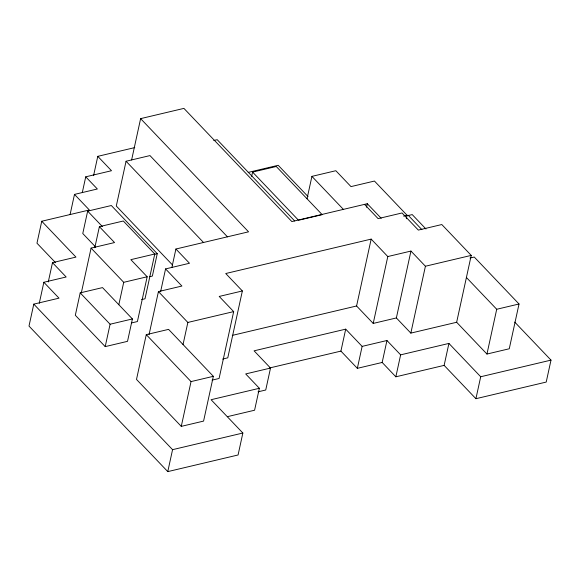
<?xml version="1.0" encoding="UTF-8"?>
<svg xmlns="http://www.w3.org/2000/svg" width="580" height="580" viewBox="0 0 580 580"><rect width="100%" height="100%" fill="white"/><g stroke="black" fill="none" stroke-linecap="round" stroke-linejoin="round"><path stroke-width="0.87" d="M134.763 147.596L97.781 156.346L111.498 170.723L85.739 176.82L97.346 188.993L74.486 194.401L89.349 209.982L41.753 221.241L36.968 243.194L55.622 262.747M41.753 221.241L75.951 257.099L52.49 262.653L66.163 276.993L43.855 282.271L59.008 298.163L33.785 304.13L29 326.076L167.779 471.613L238.075 454.981L242.861 433.028L211.084 399.707L259.369 388.281L254.584 410.227L227.367 416.665M39.259 303.34L43.855 282.271M48.278 281.967L52.49 262.653M70.086 214.593L74.486 194.401M82.287 192.625L85.739 176.82M93.569 175.66L97.781 156.346M149.742 276.696L152.366 276.073L157.252 253.685L111.324 205.523L87.653 211.127L82.773 233.515L95.693 247.065M80.2 292.878L75.32 315.274L105.212 346.615L127.52 341.337L132.407 318.949L102.515 287.6L80.2 292.878L110.091 324.227L105.212 346.615M81.316 292.885L91.082 248.102L114.543 242.556L99.39 226.664L123.308 221.002L154.773 254.004L145.007 298.78L141.593 299.592M94.794 247.74L99.39 226.664M227.49 236.872L149.974 155.585L126.056 161.247L116.297 206.023L172.557 265.024M131.609 159.986L140.621 118.632L183.918 108.388L291.856 221.575L367.299 203.718L381.198 218.29M118.828 304.71L123.707 282.322L91.082 248.102M154.773 254.004L130.855 259.659L147.168 276.769L137.409 321.545L131.326 322.988M146.269 334.645L136.503 379.429L181.272 426.373L203.58 421.095L213.346 376.318L168.577 329.368L146.269 334.645L191.037 381.596L181.272 426.373M149.038 334.711L158.434 291.595L181.903 286.041L165.568 268.91L189.486 263.255L175.907 249.016L248.566 231.819L140.621 118.632M160.58 291.791L165.568 268.91M171.876 267.489L175.907 249.016M183.041 344.535L187.855 322.444L158.434 291.595M167.779 471.613L172.565 449.667L33.785 304.13M251.648 176.4L252.59 172.1L276.261 166.496L322.19 214.658L299.396 220.052M222.633 359.049L227.78 357.831L242.36 290.957L219.204 296.438L233.667 311.605L219.088 378.479L212.033 380.147M307.037 198.766L311.917 176.378L335.834 170.716L350.987 186.608L374.448 181.054L407.08 215.274L406.326 218.718M514.743 322.103L551 360.122L546.215 382.068L475.919 398.707L444.135 365.378L395.85 376.804L382.169 362.457L357.345 368.336L362.13 346.383L345.702 329.15L254.083 350.827L270.519 368.061L265.734 390.007L258.027 391.834M366.538 207.227L367.299 203.718M357.345 368.336L340.917 351.103L345.702 329.15M469.967 258.056L474.251 257.041L519.027 303.993L509.262 348.769L486.953 354.046L456.649 322.27L410.836 333.108L396.372 317.942L373.215 323.423L356.584 305.979L371.164 239.105L225.736 273.521L242.36 290.957M373.215 323.423L387.795 256.548L371.164 239.105M382.169 362.457L386.954 340.511L362.13 346.383M396.372 317.942L410.952 251.067L387.795 256.548M395.85 376.804L400.635 354.851L386.954 340.511M410.836 333.108L425.415 266.235L410.952 251.067M444.135 365.378L448.92 343.425L400.635 354.851M456.649 322.27L471.228 255.396L441.808 224.54L418.347 230.093L402.012 212.969L378.095 218.624L364.515 204.385M475.919 398.707L480.704 376.753L448.92 343.425M486.953 354.046L496.712 309.27L466.407 277.486M213.766 140.49L217.188 139.686L294.705 220.973M248.24 172.391L278.204 165.3L308.045 196.591M154.621 254.308L157.252 253.685M123.707 282.322L147.168 276.769M403.6 216.094L407.08 215.274M406.478 215.68L408.189 215.274L421.892 229.644M407.87 215.615L412.221 214.593L425.974 229.013M110.091 324.227L132.407 318.949M187.855 322.444L233.667 311.605M425.415 266.235L471.228 255.396M232.304 335.385L356.584 305.979M191.037 381.596L213.346 376.318M496.712 309.27L519.027 303.993M269.562 367.981L340.917 351.103M270.519 368.061L245.695 373.933L259.369 388.281M172.565 449.667L242.861 433.028M480.704 376.753L551 360.122M311.917 176.378L343.382 209.373M252.59 172.1L298.519 220.255M126.056 161.247L203.573 242.534M87.653 211.127L102.421 226.613"/></g></svg>
